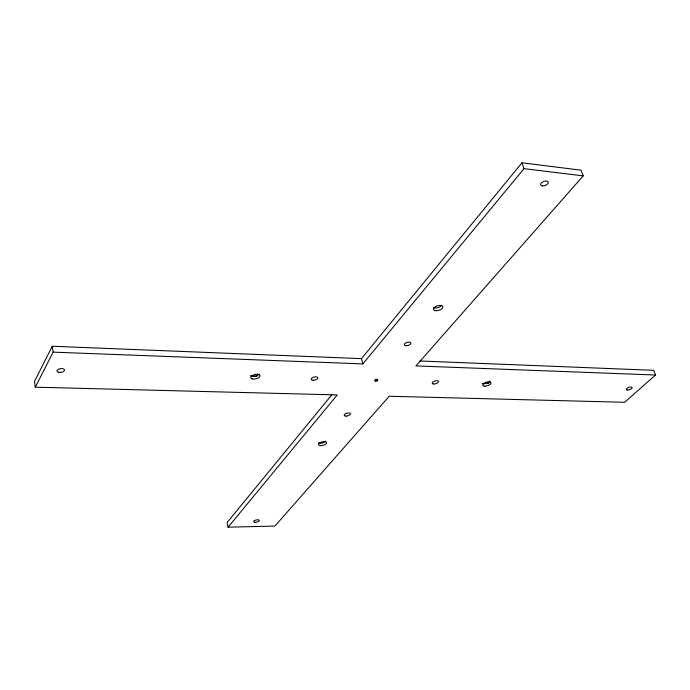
<?xml version="1.0" encoding="UTF-8"?>
<svg xmlns="http://www.w3.org/2000/svg" width="690" height="690" viewBox="0 0 690 690"><rect width="100%" height="100%" fill="white"/><g stroke="black" fill="none" stroke-linecap="round" stroke-linejoin="round"><path stroke-width="1.03" d="M419.805 360.965L653.758 370.332L655.5 375.024L415.906 365.916L583.197 175.881L581.075 170.163L521.959 162.805L361.465 358.628L52.259 346.242L34.5 381.423L35.302 387.176L337.255 394.922L228.088 527.195L227.148 522.511L331.881 394.723M35.302 387.176L53.13 352.133L52.259 346.242M53.13 352.133L362.854 363.906L523.995 168.653L583.197 175.881M488.244 383.649L489.667 382.182M655.5 375.024L624.657 402.287L389.203 396.25L274.939 526.039L228.088 527.195M320.048 442.695L323.256 442.721M251.772 376.119L257.146 376.283M483.121 383.485L487.226 383.614M521.959 162.805L523.995 168.653M361.465 358.628L362.854 363.906M377.335 379.241A1.509 0.69 -14.9 0 1 374.808 379.845M325.68 441.16A4.226 1.803 -13.6 0 1 318.573 442.859M259.121 374.092A4.744 2.26 -12.4 0 1 254.834 376.24A4.744 2.26 -12.4 0 1 250.522 375.567M490.09 381.061A4.33 1.88 -16.9 0 1 486.579 383.321A4.33 1.88 -16.9 0 1 482.439 383.355M441.479 305.601A4.856 2.372 -16.7 0 1 433.355 307.516M313.174 380.268A3.398 1.578 -13.6 0 0 317.849 377.758A3.398 1.578 -13.6 0 0 312.605 377.585A3.398 1.578 -13.6 0 0 313.174 380.268M406.022 345.724A3.441 1.621 -15.8 0 0 410.912 343.128A3.441 1.621 -15.8 0 0 405.789 342.887A3.441 1.621 -15.8 0 0 406.022 345.724M433.82 384.002A3.243 1.44 -16 0 0 438.469 381.622A3.243 1.44 -16 0 0 433.7 381.458A3.243 1.44 -16 0 0 433.82 384.002M345.983 416.105A3.2 1.406 -14.2 0 0 350.442 413.793A3.2 1.406 -14.2 0 0 345.569 413.698A3.2 1.406 -14.2 0 0 345.983 416.105M254.791 522.235A2.855 1.104 -12.4 0 0 259.259 520.648A2.855 1.104 -12.4 0 0 255.404 520.182A2.855 1.104 -12.4 0 0 254.791 522.235M542.366 185.903A4.028 2.148 -20.6 0 0 548.283 182.591A4.028 2.148 -20.6 0 0 542.685 181.918A4.028 2.148 -20.6 0 0 542.366 185.903M627.572 390.014A3.027 1.208 -19 0 0 632.135 387.823A3.027 1.208 -19 0 0 628.09 387.685A3.027 1.208 -19 0 0 627.572 390.014M58.805 372.307A3.812 1.863 -7.9 0 0 64.515 370.107A3.812 1.863 -7.9 0 0 58.866 369.055A3.812 1.863 -7.9 0 0 58.805 372.307M375.714 381.26A1.509 0.69 -14.9 0 0 377.835 380.147A1.509 0.69 -14.9 0 0 375.558 380.078A1.509 0.69 -14.9 0 0 375.714 381.26M320.798 445.619A4.235 1.803 -13.6 0 0 326.646 442.626A4.235 1.803 -13.6 0 0 320.134 442.575A4.235 1.803 -13.6 0 0 320.798 445.619M435.899 310.698A4.856 2.372 -16.7 0 0 442.877 306.947A4.856 2.372 -16.7 0 0 435.744 306.489A4.856 2.372 -16.7 0 0 435.899 310.698M484.691 386.184A4.33 1.88 -16.9 0 0 491.013 383.002A4.33 1.88 -16.9 0 0 484.777 382.795A4.33 1.88 -16.9 0 0 484.691 386.184M252.583 378.957A4.752 2.251 -12.4 0 0 260.035 376.171A4.752 2.251 -12.4 0 0 253.61 374.843A4.752 2.251 -12.4 0 0 252.583 378.957"/></g></svg>
